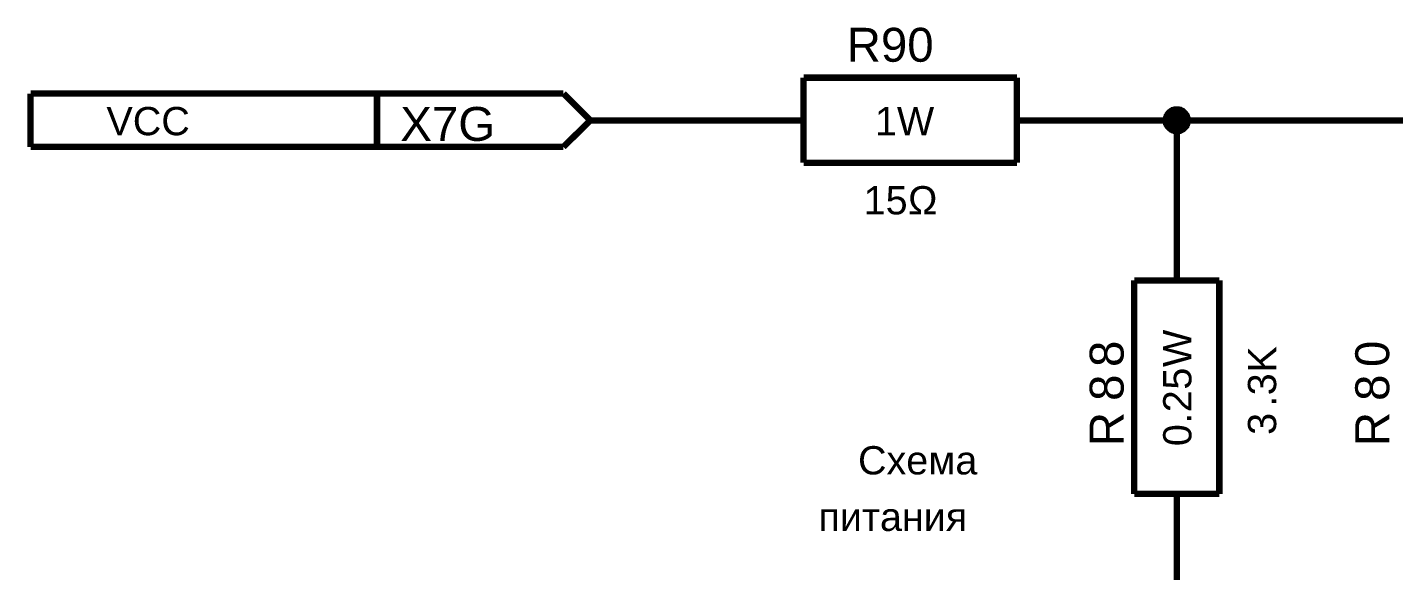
# Model space of a CAD drawing. Header units: millimetres. Extents: x -2024 to 917, y -725 to 13.
# Drawn here: x -2020.3 to -1956.2, y -292.8 to -267.3 of the extents above; entities that cross this region are included whole.
import ezdxf

# ---------------------------------------------------------------- set-up
doc = ezdxf.new("R2010")
doc.units = ezdxf.units.MM
doc.styles.get("Standard").update_dxf_attribs({"font": 'arial.ttf'})

msp = doc.modelspace()

# ---------------------------------------------------------------- linework, layer by layer
at = {"color": 7}
for points, const_width in [([(-1983.878, -269.668), (-1983.878, -273.658)], 0.3), ([(-1983.878, -269.668), (-1973.881, -269.668)], 0.3), ([(-1973.881, -269.668), (-1973.881, -273.658)], 0.3), ([(-1995.133, -270.413), (-2020.108, -270.413)], 0.3), ([(-2020.108, -270.413), (-2020.108, -272.913)], 0.3), ([(-2003.872, -270.413), (-2003.872, -272.913)], 0.3), ([(-1993.875, -271.671), (-1995.133, -270.413)], 0.3), ([(-1966.896, -271.671), (-1966.896, -271.638), (-1966.896, -271.621), (-1966.896, -271.588), (-1966.88, -271.572), (-1966.88, -271.539), (-1966.88, -271.522), (-1966.863, -271.489), (-1966.863, -271.472), (-1966.847, -271.456), (-1966.83, -271.423), (-1966.814, -271.406), (-1966.814, -271.39), (-1966.797, -271.373), (-1966.781, -271.34), (-1966.764, -271.323), (-1966.748, -271.307), (-1966.731, -271.29), (-1966.714, -271.274), (-1966.681, -271.257), (-1966.665, -271.241), (-1966.648, -271.241), (-1966.632, -271.224), (-1966.599, -271.208), (-1966.582, -271.191), (-1966.565, -271.191), (-1966.532, -271.174), (-1966.516, -271.174), (-1966.483, -271.174), (-1966.466, -271.158), (-1966.433, -271.158), (-1966.416, -271.158), (-1966.383, -271.158)], 0.3), ([(-1966.896, -271.671), (-1966.896, -271.638), (-1966.896, -271.621), (-1966.896, -271.588), (-1966.88, -271.572), (-1966.88, -271.539), (-1966.88, -271.522), (-1966.863, -271.489), (-1966.863, -271.472), (-1966.847, -271.456), (-1966.83, -271.423), (-1966.814, -271.406), (-1966.814, -271.39), (-1966.797, -271.373), (-1966.781, -271.34), (-1966.764, -271.323), (-1966.748, -271.307), (-1966.731, -271.29), (-1966.714, -271.274), (-1966.681, -271.257), (-1966.665, -271.241), (-1966.648, -271.241), (-1966.632, -271.224), (-1966.599, -271.208), (-1966.582, -271.191), (-1966.565, -271.191), (-1966.532, -271.174), (-1966.516, -271.174), (-1966.483, -271.174), (-1966.466, -271.158), (-1966.433, -271.158), (-1966.416, -271.158), (-1966.383, -271.158)], 0.3), ([(-1966.896, -271.671), (-1966.896, -271.638), (-1966.896, -271.621), (-1966.896, -271.588), (-1966.88, -271.572), (-1966.88, -271.539), (-1966.88, -271.522), (-1966.863, -271.489), (-1966.863, -271.472), (-1966.847, -271.456), (-1966.83, -271.423), (-1966.814, -271.406), (-1966.814, -271.39), (-1966.797, -271.373), (-1966.781, -271.34), (-1966.764, -271.323), (-1966.748, -271.307), (-1966.731, -271.29), (-1966.714, -271.274), (-1966.681, -271.257), (-1966.665, -271.241), (-1966.648, -271.241), (-1966.632, -271.224), (-1966.599, -271.208), (-1966.582, -271.191), (-1966.565, -271.191), (-1966.532, -271.174), (-1966.516, -271.174), (-1966.483, -271.174), (-1966.466, -271.158), (-1966.433, -271.158), (-1966.416, -271.158), (-1966.383, -271.158)], 0.3), ([(-1966.896, -271.671), (-1966.896, -271.638), (-1966.896, -271.621), (-1966.896, -271.588), (-1966.88, -271.572), (-1966.88, -271.539), (-1966.88, -271.522), (-1966.863, -271.489), (-1966.863, -271.472), (-1966.847, -271.456), (-1966.83, -271.423), (-1966.814, -271.406), (-1966.814, -271.39), (-1966.797, -271.373), (-1966.781, -271.34), (-1966.764, -271.323), (-1966.748, -271.307), (-1966.731, -271.29), (-1966.714, -271.274), (-1966.681, -271.257), (-1966.665, -271.241), (-1966.648, -271.241), (-1966.632, -271.224), (-1966.599, -271.208), (-1966.582, -271.191), (-1966.565, -271.191), (-1966.532, -271.174), (-1966.516, -271.174), (-1966.483, -271.174), (-1966.466, -271.158), (-1966.433, -271.158), (-1966.416, -271.158), (-1966.383, -271.158)], 0.3), ([(-1966.896, -271.671), (-1966.896, -271.638), (-1966.896, -271.621), (-1966.896, -271.588), (-1966.88, -271.572), (-1966.88, -271.539), (-1966.88, -271.522), (-1966.863, -271.489), (-1966.863, -271.472), (-1966.847, -271.456), (-1966.83, -271.423), (-1966.814, -271.406), (-1966.814, -271.39), (-1966.797, -271.373), (-1966.781, -271.34), (-1966.764, -271.323), (-1966.748, -271.307), (-1966.731, -271.29), (-1966.714, -271.274), (-1966.681, -271.257), (-1966.665, -271.241), (-1966.648, -271.241), (-1966.632, -271.224), (-1966.599, -271.208), (-1966.582, -271.191), (-1966.565, -271.191), (-1966.532, -271.174), (-1966.516, -271.174), (-1966.483, -271.174), (-1966.466, -271.158), (-1966.433, -271.158), (-1966.416, -271.158), (-1966.383, -271.158)], 0.0991), ([(-1966.896, -271.671), (-1966.896, -271.638), (-1966.896, -271.621), (-1966.896, -271.588), (-1966.88, -271.572), (-1966.88, -271.539), (-1966.88, -271.522), (-1966.863, -271.489), (-1966.863, -271.472), (-1966.847, -271.456), (-1966.83, -271.423), (-1966.814, -271.406), (-1966.814, -271.39), (-1966.797, -271.373), (-1966.781, -271.34), (-1966.764, -271.323), (-1966.748, -271.307), (-1966.731, -271.29), (-1966.714, -271.274), (-1966.681, -271.257), (-1966.665, -271.241), (-1966.648, -271.241), (-1966.632, -271.224), (-1966.599, -271.208), (-1966.582, -271.191), (-1966.565, -271.191), (-1966.532, -271.174), (-1966.516, -271.174), (-1966.483, -271.174), (-1966.466, -271.158), (-1966.433, -271.158), (-1966.416, -271.158), (-1966.383, -271.158)], 0.0991), ([(-1966.896, -271.671), (-1966.896, -271.638), (-1966.896, -271.621), (-1966.896, -271.588), (-1966.88, -271.572), (-1966.88, -271.539), (-1966.88, -271.522), (-1966.863, -271.489), (-1966.863, -271.472), (-1966.847, -271.456), (-1966.83, -271.423), (-1966.814, -271.406), (-1966.814, -271.39), (-1966.797, -271.373), (-1966.781, -271.34), (-1966.764, -271.323), (-1966.748, -271.307), (-1966.731, -271.29), (-1966.714, -271.274), (-1966.681, -271.257), (-1966.665, -271.241), (-1966.648, -271.241), (-1966.632, -271.224), (-1966.599, -271.208), (-1966.582, -271.191), (-1966.565, -271.191), (-1966.532, -271.174), (-1966.516, -271.174), (-1966.483, -271.174), (-1966.466, -271.158), (-1966.433, -271.158), (-1966.416, -271.158), (-1966.383, -271.158)], 0.0991), ([(-1966.896, -271.671), (-1966.896, -271.638), (-1966.896, -271.621), (-1966.896, -271.588), (-1966.88, -271.572), (-1966.88, -271.539), (-1966.88, -271.522), (-1966.863, -271.489), (-1966.863, -271.472), (-1966.847, -271.456), (-1966.83, -271.423), (-1966.814, -271.406), (-1966.814, -271.39), (-1966.797, -271.373), (-1966.781, -271.34), (-1966.764, -271.323), (-1966.748, -271.307), (-1966.731, -271.29), (-1966.714, -271.274), (-1966.681, -271.257), (-1966.665, -271.241), (-1966.648, -271.241), (-1966.632, -271.224), (-1966.599, -271.208), (-1966.582, -271.191), (-1966.565, -271.191), (-1966.532, -271.174), (-1966.516, -271.174), (-1966.483, -271.174), (-1966.466, -271.158), (-1966.433, -271.158), (-1966.416, -271.158), (-1966.383, -271.158)], 0.0991), ([(-1966.383, -271.158), (-1966.383, -271.158)], 0.3), ([(-1966.383, -271.158), (-1966.367, -271.158), (-1966.334, -271.158), (-1966.317, -271.158), (-1966.284, -271.174), (-1966.268, -271.174), (-1966.234, -271.174), (-1966.218, -271.191), (-1966.201, -271.191), (-1966.168, -271.208), (-1966.152, -271.224), (-1966.135, -271.241), (-1966.102, -271.241), (-1966.085, -271.257), (-1966.069, -271.274), (-1966.052, -271.29), (-1966.036, -271.307), (-1966.019, -271.323), (-1966.003, -271.34), (-1965.986, -271.373), (-1965.97, -271.39), (-1965.953, -271.406), (-1965.953, -271.423), (-1965.936, -271.456), (-1965.92, -271.472), (-1965.92, -271.489), (-1965.903, -271.522), (-1965.903, -271.539), (-1965.903, -271.572), (-1965.887, -271.588), (-1965.887, -271.621), (-1965.887, -271.638), (-1965.887, -271.671)], 0.3), ([(-1966.383, -271.158), (-1966.383, -271.158)], 0.3), ([(-1966.383, -271.158), (-1966.367, -271.158), (-1966.334, -271.158), (-1966.317, -271.158), (-1966.284, -271.174), (-1966.268, -271.174), (-1966.234, -271.174), (-1966.218, -271.191), (-1966.201, -271.191), (-1966.168, -271.208), (-1966.152, -271.224), (-1966.135, -271.241), (-1966.102, -271.241), (-1966.085, -271.257), (-1966.069, -271.274), (-1966.052, -271.29), (-1966.036, -271.307), (-1966.019, -271.323), (-1966.003, -271.34), (-1965.986, -271.373), (-1965.97, -271.39), (-1965.953, -271.406), (-1965.953, -271.423), (-1965.936, -271.456), (-1965.92, -271.472), (-1965.92, -271.489), (-1965.903, -271.522), (-1965.903, -271.539), (-1965.903, -271.572), (-1965.887, -271.588), (-1965.887, -271.621), (-1965.887, -271.638), (-1965.887, -271.671)], 0.3), ([(-1966.383, -271.158), (-1966.383, -271.158)], 0.3), ([(-1966.383, -271.158), (-1966.367, -271.158), (-1966.334, -271.158), (-1966.317, -271.158), (-1966.284, -271.174), (-1966.268, -271.174), (-1966.234, -271.174), (-1966.218, -271.191), (-1966.201, -271.191), (-1966.168, -271.208), (-1966.152, -271.224), (-1966.135, -271.241), (-1966.102, -271.241), (-1966.085, -271.257), (-1966.069, -271.274), (-1966.052, -271.29), (-1966.036, -271.307), (-1966.019, -271.323), (-1966.003, -271.34), (-1965.986, -271.373), (-1965.97, -271.39), (-1965.953, -271.406), (-1965.953, -271.423), (-1965.936, -271.456), (-1965.92, -271.472), (-1965.92, -271.489), (-1965.903, -271.522), (-1965.903, -271.539), (-1965.903, -271.572), (-1965.887, -271.588), (-1965.887, -271.621), (-1965.887, -271.638), (-1965.887, -271.671)], 0.3), ([(-1966.383, -271.158), (-1966.383, -271.158)], 0.3), ([(-1966.383, -271.158), (-1966.367, -271.158), (-1966.334, -271.158), (-1966.317, -271.158), (-1966.284, -271.174), (-1966.268, -271.174), (-1966.234, -271.174), (-1966.218, -271.191), (-1966.201, -271.191), (-1966.168, -271.208), (-1966.152, -271.224), (-1966.135, -271.241), (-1966.102, -271.241), (-1966.085, -271.257), (-1966.069, -271.274), (-1966.052, -271.29), (-1966.036, -271.307), (-1966.019, -271.323), (-1966.003, -271.34), (-1965.986, -271.373), (-1965.97, -271.39), (-1965.953, -271.406), (-1965.953, -271.423), (-1965.936, -271.456), (-1965.92, -271.472), (-1965.92, -271.489), (-1965.903, -271.522), (-1965.903, -271.539), (-1965.903, -271.572), (-1965.887, -271.588), (-1965.887, -271.621), (-1965.887, -271.638), (-1965.887, -271.671)], 0.3), ([(-1966.383, -271.158), (-1966.383, -271.158)], 0.0991), ([(-1966.383, -271.158), (-1966.367, -271.158), (-1966.334, -271.158), (-1966.317, -271.158), (-1966.284, -271.174), (-1966.268, -271.174), (-1966.234, -271.174), (-1966.218, -271.191), (-1966.201, -271.191), (-1966.168, -271.208), (-1966.152, -271.224), (-1966.135, -271.241), (-1966.102, -271.241), (-1966.085, -271.257), (-1966.069, -271.274), (-1966.052, -271.29), (-1966.036, -271.307), (-1966.019, -271.323), (-1966.003, -271.34), (-1965.986, -271.373), (-1965.97, -271.39), (-1965.953, -271.406), (-1965.953, -271.423), (-1965.936, -271.456), (-1965.92, -271.472), (-1965.92, -271.489), (-1965.903, -271.522), (-1965.903, -271.539), (-1965.903, -271.572), (-1965.887, -271.588), (-1965.887, -271.621), (-1965.887, -271.638), (-1965.887, -271.671)], 0.0991), ([(-1966.383, -271.158), (-1966.383, -271.158)], 0.0991), ([(-1966.383, -271.158), (-1966.367, -271.158), (-1966.334, -271.158), (-1966.317, -271.158), (-1966.284, -271.174), (-1966.268, -271.174), (-1966.234, -271.174), (-1966.218, -271.191), (-1966.201, -271.191), (-1966.168, -271.208), (-1966.152, -271.224), (-1966.135, -271.241), (-1966.102, -271.241), (-1966.085, -271.257), (-1966.069, -271.274), (-1966.052, -271.29), (-1966.036, -271.307), (-1966.019, -271.323), (-1966.003, -271.34), (-1965.986, -271.373), (-1965.97, -271.39), (-1965.953, -271.406), (-1965.953, -271.423), (-1965.936, -271.456), (-1965.92, -271.472), (-1965.92, -271.489), (-1965.903, -271.522), (-1965.903, -271.539), (-1965.903, -271.572), (-1965.887, -271.588), (-1965.887, -271.621), (-1965.887, -271.638), (-1965.887, -271.671)], 0.0991), ([(-1966.383, -271.158), (-1966.383, -271.158)], 0.0991), ([(-1966.383, -271.158), (-1966.367, -271.158), (-1966.334, -271.158), (-1966.317, -271.158), (-1966.284, -271.174), (-1966.268, -271.174), (-1966.234, -271.174), (-1966.218, -271.191), (-1966.201, -271.191), (-1966.168, -271.208), (-1966.152, -271.224), (-1966.135, -271.241), (-1966.102, -271.241), (-1966.085, -271.257), (-1966.069, -271.274), (-1966.052, -271.29), (-1966.036, -271.307), (-1966.019, -271.323), (-1966.003, -271.34), (-1965.986, -271.373), (-1965.97, -271.39), (-1965.953, -271.406), (-1965.953, -271.423), (-1965.936, -271.456), (-1965.92, -271.472), (-1965.92, -271.489), (-1965.903, -271.522), (-1965.903, -271.539), (-1965.903, -271.572), (-1965.887, -271.588), (-1965.887, -271.621), (-1965.887, -271.638), (-1965.887, -271.671)], 0.0991), ([(-1966.383, -271.158), (-1966.383, -271.158)], 0.0991), ([(-1966.383, -271.158), (-1966.367, -271.158), (-1966.334, -271.158), (-1966.317, -271.158), (-1966.284, -271.174), (-1966.268, -271.174), (-1966.234, -271.174), (-1966.218, -271.191), (-1966.201, -271.191), (-1966.168, -271.208), (-1966.152, -271.224), (-1966.135, -271.241), (-1966.102, -271.241), (-1966.085, -271.257), (-1966.069, -271.274), (-1966.052, -271.29), (-1966.036, -271.307), (-1966.019, -271.323), (-1966.003, -271.34), (-1965.986, -271.373), (-1965.97, -271.39), (-1965.953, -271.406), (-1965.953, -271.423), (-1965.936, -271.456), (-1965.92, -271.472), (-1965.92, -271.489), (-1965.903, -271.522), (-1965.903, -271.539), (-1965.903, -271.572), (-1965.887, -271.588), (-1965.887, -271.621), (-1965.887, -271.638), (-1965.887, -271.671)], 0.0991), ([(-1995.133, -272.913), (-1993.875, -271.671)], 0.3), ([(-1993.875, -271.671), (-1991.375, -271.671)], 0.3), ([(-1991.375, -271.671), (-1986.377, -271.671)], 0.3), ([(-1983.878, -271.671), (-1986.377, -271.671)], 0.3), ([(-1973.881, -271.671), (-1971.382, -271.671)], 0.3), ([(-1971.382, -271.671), (-1966.383, -271.671)], 0.3), ([(-1966.383, -272.168), (-1966.416, -272.168), (-1966.433, -272.168), (-1966.466, -272.168), (-1966.483, -272.151), (-1966.516, -272.151), (-1966.532, -272.151), (-1966.565, -272.135), (-1966.582, -272.135), (-1966.599, -272.118), (-1966.632, -272.102), (-1966.648, -272.102), (-1966.665, -272.085), (-1966.681, -272.069), (-1966.714, -272.052), (-1966.731, -272.035), (-1966.748, -272.019), (-1966.764, -272.002), (-1966.781, -271.986), (-1966.797, -271.969), (-1966.814, -271.953), (-1966.814, -271.936), (-1966.83, -271.903), (-1966.847, -271.886), (-1966.863, -271.87), (-1966.863, -271.837), (-1966.88, -271.82), (-1966.88, -271.804), (-1966.88, -271.771), (-1966.896, -271.754), (-1966.896, -271.721), (-1966.896, -271.704), (-1966.896, -271.671)], 0.3), ([(-1966.896, -271.671), (-1966.896, -271.671)], 0.3), ([(-1966.383, -272.168), (-1966.416, -272.168), (-1966.433, -272.168), (-1966.466, -272.168), (-1966.483, -272.151), (-1966.516, -272.151), (-1966.532, -272.151), (-1966.565, -272.135), (-1966.582, -272.135), (-1966.599, -272.118), (-1966.632, -272.102), (-1966.648, -272.102), (-1966.665, -272.085), (-1966.681, -272.069), (-1966.714, -272.052), (-1966.731, -272.035), (-1966.748, -272.019), (-1966.764, -272.002), (-1966.781, -271.986), (-1966.797, -271.969), (-1966.814, -271.953), (-1966.814, -271.936), (-1966.83, -271.903), (-1966.847, -271.886), (-1966.863, -271.87), (-1966.863, -271.837), (-1966.88, -271.82), (-1966.88, -271.804), (-1966.88, -271.771), (-1966.896, -271.754), (-1966.896, -271.721), (-1966.896, -271.704), (-1966.896, -271.671)], 0.3), ([(-1966.896, -271.671), (-1966.896, -271.671)], 0.3), ([(-1966.383, -272.168), (-1966.416, -272.168), (-1966.433, -272.168), (-1966.466, -272.168), (-1966.483, -272.151), (-1966.516, -272.151), (-1966.532, -272.151), (-1966.565, -272.135), (-1966.582, -272.135), (-1966.599, -272.118), (-1966.632, -272.102), (-1966.648, -272.102), (-1966.665, -272.085), (-1966.681, -272.069), (-1966.714, -272.052), (-1966.731, -272.035), (-1966.748, -272.019), (-1966.764, -272.002), (-1966.781, -271.986), (-1966.797, -271.969), (-1966.814, -271.953), (-1966.814, -271.936), (-1966.83, -271.903), (-1966.847, -271.886), (-1966.863, -271.87), (-1966.863, -271.837), (-1966.88, -271.82), (-1966.88, -271.804), (-1966.88, -271.771), (-1966.896, -271.754), (-1966.896, -271.721), (-1966.896, -271.704), (-1966.896, -271.671)], 0.3), ([(-1966.896, -271.671), (-1966.896, -271.671)], 0.3), ([(-1966.383, -272.168), (-1966.416, -272.168), (-1966.433, -272.168), (-1966.466, -272.168), (-1966.483, -272.151), (-1966.516, -272.151), (-1966.532, -272.151), (-1966.565, -272.135), (-1966.582, -272.135), (-1966.599, -272.118), (-1966.632, -272.102), (-1966.648, -272.102), (-1966.665, -272.085), (-1966.681, -272.069), (-1966.714, -272.052), (-1966.731, -272.035), (-1966.748, -272.019), (-1966.764, -272.002), (-1966.781, -271.986), (-1966.797, -271.969), (-1966.814, -271.953), (-1966.814, -271.936), (-1966.83, -271.903), (-1966.847, -271.886), (-1966.863, -271.87), (-1966.863, -271.837), (-1966.88, -271.82), (-1966.88, -271.804), (-1966.88, -271.771), (-1966.896, -271.754), (-1966.896, -271.721), (-1966.896, -271.704), (-1966.896, -271.671)], 0.3), ([(-1966.896, -271.671), (-1966.896, -271.671)], 0.3), ([(-1966.383, -272.168), (-1966.416, -272.168), (-1966.433, -272.168), (-1966.466, -272.168), (-1966.483, -272.151), (-1966.516, -272.151), (-1966.532, -272.151), (-1966.565, -272.135), (-1966.582, -272.135), (-1966.599, -272.118), (-1966.632, -272.102), (-1966.648, -272.102), (-1966.665, -272.085), (-1966.681, -272.069), (-1966.714, -272.052), (-1966.731, -272.035), (-1966.748, -272.019), (-1966.764, -272.002), (-1966.781, -271.986), (-1966.797, -271.969), (-1966.814, -271.953), (-1966.814, -271.936), (-1966.83, -271.903), (-1966.847, -271.886), (-1966.863, -271.87), (-1966.863, -271.837), (-1966.88, -271.82), (-1966.88, -271.804), (-1966.88, -271.771), (-1966.896, -271.754), (-1966.896, -271.721), (-1966.896, -271.704), (-1966.896, -271.671)], 0.0991), ([(-1966.896, -271.671), (-1966.896, -271.671)], 0.0991), ([(-1966.383, -272.168), (-1966.416, -272.168), (-1966.433, -272.168), (-1966.466, -272.168), (-1966.483, -272.151), (-1966.516, -272.151), (-1966.532, -272.151), (-1966.565, -272.135), (-1966.582, -272.135), (-1966.599, -272.118), (-1966.632, -272.102), (-1966.648, -272.102), (-1966.665, -272.085), (-1966.681, -272.069), (-1966.714, -272.052), (-1966.731, -272.035), (-1966.748, -272.019), (-1966.764, -272.002), (-1966.781, -271.986), (-1966.797, -271.969), (-1966.814, -271.953), (-1966.814, -271.936), (-1966.83, -271.903), (-1966.847, -271.886), (-1966.863, -271.87), (-1966.863, -271.837), (-1966.88, -271.82), (-1966.88, -271.804), (-1966.88, -271.771), (-1966.896, -271.754), (-1966.896, -271.721), (-1966.896, -271.704), (-1966.896, -271.671)], 0.0991), ([(-1966.896, -271.671), (-1966.896, -271.671)], 0.0991), ([(-1966.383, -272.168), (-1966.416, -272.168), (-1966.433, -272.168), (-1966.466, -272.168), (-1966.483, -272.151), (-1966.516, -272.151), (-1966.532, -272.151), (-1966.565, -272.135), (-1966.582, -272.135), (-1966.599, -272.118), (-1966.632, -272.102), (-1966.648, -272.102), (-1966.665, -272.085), (-1966.681, -272.069), (-1966.714, -272.052), (-1966.731, -272.035), (-1966.748, -272.019), (-1966.764, -272.002), (-1966.781, -271.986), (-1966.797, -271.969), (-1966.814, -271.953), (-1966.814, -271.936), (-1966.83, -271.903), (-1966.847, -271.886), (-1966.863, -271.87), (-1966.863, -271.837), (-1966.88, -271.82), (-1966.88, -271.804), (-1966.88, -271.771), (-1966.896, -271.754), (-1966.896, -271.721), (-1966.896, -271.704), (-1966.896, -271.671)], 0.0991), ([(-1966.896, -271.671), (-1966.896, -271.671)], 0.0991), ([(-1966.383, -272.168), (-1966.416, -272.168), (-1966.433, -272.168), (-1966.466, -272.168), (-1966.483, -272.151), (-1966.516, -272.151), (-1966.532, -272.151), (-1966.565, -272.135), (-1966.582, -272.135), (-1966.599, -272.118), (-1966.632, -272.102), (-1966.648, -272.102), (-1966.665, -272.085), (-1966.681, -272.069), (-1966.714, -272.052), (-1966.731, -272.035), (-1966.748, -272.019), (-1966.764, -272.002), (-1966.781, -271.986), (-1966.797, -271.969), (-1966.814, -271.953), (-1966.814, -271.936), (-1966.83, -271.903), (-1966.847, -271.886), (-1966.863, -271.87), (-1966.863, -271.837), (-1966.88, -271.82), (-1966.88, -271.804), (-1966.88, -271.771), (-1966.896, -271.754), (-1966.896, -271.721), (-1966.896, -271.704), (-1966.896, -271.671)], 0.0991), ([(-1966.896, -271.671), (-1966.896, -271.671)], 0.0991), ([(-1966.383, -276.672), (-1966.383, -271.671), (-1953.904, -271.671), (-1858.934, -271.671), (-1853.952, -271.671)], 0.3), ([(-1965.887, -271.671), (-1965.887, -271.704), (-1965.887, -271.721), (-1965.887, -271.754), (-1965.903, -271.771), (-1965.903, -271.804), (-1965.903, -271.82), (-1965.92, -271.837), (-1965.92, -271.87), (-1965.936, -271.886), (-1965.953, -271.903), (-1965.953, -271.936), (-1965.97, -271.953), (-1965.986, -271.969), (-1966.003, -271.986), (-1966.019, -272.002), (-1966.036, -272.019), (-1966.052, -272.035), (-1966.069, -272.052), (-1966.085, -272.069), (-1966.102, -272.085), (-1966.135, -272.102), (-1966.152, -272.102), (-1966.168, -272.118), (-1966.201, -272.135), (-1966.218, -272.135), (-1966.234, -272.151), (-1966.268, -272.151), (-1966.284, -272.151), (-1966.317, -272.168), (-1966.334, -272.168), (-1966.367, -272.168), (-1966.383, -272.168)], 0.3), ([(-1965.887, -271.671), (-1965.887, -271.704), (-1965.887, -271.721), (-1965.887, -271.754), (-1965.903, -271.771), (-1965.903, -271.804), (-1965.903, -271.82), (-1965.92, -271.837), (-1965.92, -271.87), (-1965.936, -271.886), (-1965.953, -271.903), (-1965.953, -271.936), (-1965.97, -271.953), (-1965.986, -271.969), (-1966.003, -271.986), (-1966.019, -272.002), (-1966.036, -272.019), (-1966.052, -272.035), (-1966.069, -272.052), (-1966.085, -272.069), (-1966.102, -272.085), (-1966.135, -272.102), (-1966.152, -272.102), (-1966.168, -272.118), (-1966.201, -272.135), (-1966.218, -272.135), (-1966.234, -272.151), (-1966.268, -272.151), (-1966.284, -272.151), (-1966.317, -272.168), (-1966.334, -272.168), (-1966.367, -272.168), (-1966.383, -272.168)], 0.3), ([(-1965.887, -271.671), (-1965.887, -271.704), (-1965.887, -271.721), (-1965.887, -271.754), (-1965.903, -271.771), (-1965.903, -271.804), (-1965.903, -271.82), (-1965.92, -271.837), (-1965.92, -271.87), (-1965.936, -271.886), (-1965.953, -271.903), (-1965.953, -271.936), (-1965.97, -271.953), (-1965.986, -271.969), (-1966.003, -271.986), (-1966.019, -272.002), (-1966.036, -272.019), (-1966.052, -272.035), (-1966.069, -272.052), (-1966.085, -272.069), (-1966.102, -272.085), (-1966.135, -272.102), (-1966.152, -272.102), (-1966.168, -272.118), (-1966.201, -272.135), (-1966.218, -272.135), (-1966.234, -272.151), (-1966.268, -272.151), (-1966.284, -272.151), (-1966.317, -272.168), (-1966.334, -272.168), (-1966.367, -272.168), (-1966.383, -272.168)], 0.3), ([(-1965.887, -271.671), (-1965.887, -271.704), (-1965.887, -271.721), (-1965.887, -271.754), (-1965.903, -271.771), (-1965.903, -271.804), (-1965.903, -271.82), (-1965.92, -271.837), (-1965.92, -271.87), (-1965.936, -271.886), (-1965.953, -271.903), (-1965.953, -271.936), (-1965.97, -271.953), (-1965.986, -271.969), (-1966.003, -271.986), (-1966.019, -272.002), (-1966.036, -272.019), (-1966.052, -272.035), (-1966.069, -272.052), (-1966.085, -272.069), (-1966.102, -272.085), (-1966.135, -272.102), (-1966.152, -272.102), (-1966.168, -272.118), (-1966.201, -272.135), (-1966.218, -272.135), (-1966.234, -272.151), (-1966.268, -272.151), (-1966.284, -272.151), (-1966.317, -272.168), (-1966.334, -272.168), (-1966.367, -272.168), (-1966.383, -272.168)], 0.3), ([(-1965.887, -271.671), (-1965.887, -271.704), (-1965.887, -271.721), (-1965.887, -271.754), (-1965.903, -271.771), (-1965.903, -271.804), (-1965.903, -271.82), (-1965.92, -271.837), (-1965.92, -271.87), (-1965.936, -271.886), (-1965.953, -271.903), (-1965.953, -271.936), (-1965.97, -271.953), (-1965.986, -271.969), (-1966.003, -271.986), (-1966.019, -272.002), (-1966.036, -272.019), (-1966.052, -272.035), (-1966.069, -272.052), (-1966.085, -272.069), (-1966.102, -272.085), (-1966.135, -272.102), (-1966.152, -272.102), (-1966.168, -272.118), (-1966.201, -272.135), (-1966.218, -272.135), (-1966.234, -272.151), (-1966.268, -272.151), (-1966.284, -272.151), (-1966.317, -272.168), (-1966.334, -272.168), (-1966.367, -272.168), (-1966.383, -272.168)], 0.0991), ([(-1965.887, -271.671), (-1965.887, -271.704), (-1965.887, -271.721), (-1965.887, -271.754), (-1965.903, -271.771), (-1965.903, -271.804), (-1965.903, -271.82), (-1965.92, -271.837), (-1965.92, -271.87), (-1965.936, -271.886), (-1965.953, -271.903), (-1965.953, -271.936), (-1965.97, -271.953), (-1965.986, -271.969), (-1966.003, -271.986), (-1966.019, -272.002), (-1966.036, -272.019), (-1966.052, -272.035), (-1966.069, -272.052), (-1966.085, -272.069), (-1966.102, -272.085), (-1966.135, -272.102), (-1966.152, -272.102), (-1966.168, -272.118), (-1966.201, -272.135), (-1966.218, -272.135), (-1966.234, -272.151), (-1966.268, -272.151), (-1966.284, -272.151), (-1966.317, -272.168), (-1966.334, -272.168), (-1966.367, -272.168), (-1966.383, -272.168)], 0.0991), ([(-1965.887, -271.671), (-1965.887, -271.704), (-1965.887, -271.721), (-1965.887, -271.754), (-1965.903, -271.771), (-1965.903, -271.804), (-1965.903, -271.82), (-1965.92, -271.837), (-1965.92, -271.87), (-1965.936, -271.886), (-1965.953, -271.903), (-1965.953, -271.936), (-1965.97, -271.953), (-1965.986, -271.969), (-1966.003, -271.986), (-1966.019, -272.002), (-1966.036, -272.019), (-1966.052, -272.035), (-1966.069, -272.052), (-1966.085, -272.069), (-1966.102, -272.085), (-1966.135, -272.102), (-1966.152, -272.102), (-1966.168, -272.118), (-1966.201, -272.135), (-1966.218, -272.135), (-1966.234, -272.151), (-1966.268, -272.151), (-1966.284, -272.151), (-1966.317, -272.168), (-1966.334, -272.168), (-1966.367, -272.168), (-1966.383, -272.168)], 0.0991), ([(-1965.887, -271.671), (-1965.887, -271.704), (-1965.887, -271.721), (-1965.887, -271.754), (-1965.903, -271.771), (-1965.903, -271.804), (-1965.903, -271.82), (-1965.92, -271.837), (-1965.92, -271.87), (-1965.936, -271.886), (-1965.953, -271.903), (-1965.953, -271.936), (-1965.97, -271.953), (-1965.986, -271.969), (-1966.003, -271.986), (-1966.019, -272.002), (-1966.036, -272.019), (-1966.052, -272.035), (-1966.069, -272.052), (-1966.085, -272.069), (-1966.102, -272.085), (-1966.135, -272.102), (-1966.152, -272.102), (-1966.168, -272.118), (-1966.201, -272.135), (-1966.218, -272.135), (-1966.234, -272.151), (-1966.268, -272.151), (-1966.284, -272.151), (-1966.317, -272.168), (-1966.334, -272.168), (-1966.367, -272.168), (-1966.383, -272.168)], 0.0991), ([(-1965.887, -271.671), (-1965.887, -271.671), (-1965.887, -271.671), (-1965.887, -271.671), (-1965.887, -271.671), (-1965.887, -271.671), (-1965.887, -271.671), (-1965.887, -271.671), (-1965.887, -271.671), (-1965.887, -271.671), (-1965.887, -271.671), (-1965.887, -271.671), (-1965.887, -271.671), (-1965.887, -271.671), (-1965.887, -271.671), (-1965.887, -271.671), (-1965.887, -271.671), (-1965.887, -271.671), (-1965.887, -271.671), (-1965.887, -271.671), (-1965.887, -271.671), (-1965.887, -271.671), (-1965.887, -271.671), (-1965.887, -271.671), (-1965.887, -271.671), (-1965.887, -271.671), (-1965.887, -271.671), (-1965.887, -271.671), (-1965.887, -271.671), (-1965.887, -271.671), (-1965.887, -271.671), (-1965.887, -271.671), (-1965.887, -271.671)], 0.3), ([(-1965.887, -271.671), (-1965.887, -271.671)], 0.3), ([(-1965.887, -271.671), (-1965.887, -271.671), (-1965.887, -271.671), (-1965.887, -271.671), (-1965.887, -271.671), (-1965.887, -271.671), (-1965.887, -271.671), (-1965.887, -271.671), (-1965.887, -271.671), (-1965.887, -271.671), (-1965.887, -271.671), (-1965.887, -271.671), (-1965.887, -271.671), (-1965.887, -271.671), (-1965.887, -271.671), (-1965.887, -271.671), (-1965.887, -271.671), (-1965.887, -271.671), (-1965.887, -271.671), (-1965.887, -271.671), (-1965.887, -271.671), (-1965.887, -271.671), (-1965.887, -271.671), (-1965.887, -271.671), (-1965.887, -271.671), (-1965.887, -271.671), (-1965.887, -271.671), (-1965.887, -271.671), (-1965.887, -271.671), (-1965.887, -271.671), (-1965.887, -271.671), (-1965.887, -271.671), (-1965.887, -271.671)], 0.3), ([(-1965.887, -271.671), (-1965.887, -271.671)], 0.3), ([(-1965.887, -271.671), (-1965.887, -271.671), (-1965.887, -271.671), (-1965.887, -271.671), (-1965.887, -271.671), (-1965.887, -271.671), (-1965.887, -271.671), (-1965.887, -271.671), (-1965.887, -271.671), (-1965.887, -271.671), (-1965.887, -271.671), (-1965.887, -271.671), (-1965.887, -271.671), (-1965.887, -271.671), (-1965.887, -271.671), (-1965.887, -271.671), (-1965.887, -271.671), (-1965.887, -271.671), (-1965.887, -271.671), (-1965.887, -271.671), (-1965.887, -271.671), (-1965.887, -271.671), (-1965.887, -271.671), (-1965.887, -271.671), (-1965.887, -271.671), (-1965.887, -271.671), (-1965.887, -271.671), (-1965.887, -271.671), (-1965.887, -271.671), (-1965.887, -271.671), (-1965.887, -271.671), (-1965.887, -271.671), (-1965.887, -271.671)], 0.3), ([(-1965.887, -271.671), (-1965.887, -271.671)], 0.3), ([(-1965.887, -271.671), (-1965.887, -271.671), (-1965.887, -271.671), (-1965.887, -271.671), (-1965.887, -271.671), (-1965.887, -271.671), (-1965.887, -271.671), (-1965.887, -271.671), (-1965.887, -271.671), (-1965.887, -271.671), (-1965.887, -271.671), (-1965.887, -271.671), (-1965.887, -271.671), (-1965.887, -271.671), (-1965.887, -271.671), (-1965.887, -271.671), (-1965.887, -271.671), (-1965.887, -271.671), (-1965.887, -271.671), (-1965.887, -271.671), (-1965.887, -271.671), (-1965.887, -271.671), (-1965.887, -271.671), (-1965.887, -271.671), (-1965.887, -271.671), (-1965.887, -271.671), (-1965.887, -271.671), (-1965.887, -271.671), (-1965.887, -271.671), (-1965.887, -271.671), (-1965.887, -271.671), (-1965.887, -271.671), (-1965.887, -271.671)], 0.3), ([(-1965.887, -271.671), (-1965.887, -271.671)], 0.3), ([(-1965.887, -271.671), (-1965.887, -271.671), (-1965.887, -271.671), (-1965.887, -271.671), (-1965.887, -271.671), (-1965.887, -271.671), (-1965.887, -271.671), (-1965.887, -271.671), (-1965.887, -271.671), (-1965.887, -271.671), (-1965.887, -271.671), (-1965.887, -271.671), (-1965.887, -271.671), (-1965.887, -271.671), (-1965.887, -271.671), (-1965.887, -271.671), (-1965.887, -271.671), (-1965.887, -271.671), (-1965.887, -271.671), (-1965.887, -271.671), (-1965.887, -271.671), (-1965.887, -271.671), (-1965.887, -271.671), (-1965.887, -271.671), (-1965.887, -271.671), (-1965.887, -271.671), (-1965.887, -271.671), (-1965.887, -271.671), (-1965.887, -271.671), (-1965.887, -271.671), (-1965.887, -271.671), (-1965.887, -271.671), (-1965.887, -271.671)], 0.0991), ([(-1965.887, -271.671), (-1965.887, -271.671)], 0.0991), ([(-1965.887, -271.671), (-1965.887, -271.671), (-1965.887, -271.671), (-1965.887, -271.671), (-1965.887, -271.671), (-1965.887, -271.671), (-1965.887, -271.671), (-1965.887, -271.671), (-1965.887, -271.671), (-1965.887, -271.671), (-1965.887, -271.671), (-1965.887, -271.671), (-1965.887, -271.671), (-1965.887, -271.671), (-1965.887, -271.671), (-1965.887, -271.671), (-1965.887, -271.671), (-1965.887, -271.671), (-1965.887, -271.671), (-1965.887, -271.671), (-1965.887, -271.671), (-1965.887, -271.671), (-1965.887, -271.671), (-1965.887, -271.671), (-1965.887, -271.671), (-1965.887, -271.671), (-1965.887, -271.671), (-1965.887, -271.671), (-1965.887, -271.671), (-1965.887, -271.671), (-1965.887, -271.671), (-1965.887, -271.671), (-1965.887, -271.671)], 0.0991), ([(-1965.887, -271.671), (-1965.887, -271.671)], 0.0991), ([(-1965.887, -271.671), (-1965.887, -271.671), (-1965.887, -271.671), (-1965.887, -271.671), (-1965.887, -271.671), (-1965.887, -271.671), (-1965.887, -271.671), (-1965.887, -271.671), (-1965.887, -271.671), (-1965.887, -271.671), (-1965.887, -271.671), (-1965.887, -271.671), (-1965.887, -271.671), (-1965.887, -271.671), (-1965.887, -271.671), (-1965.887, -271.671), (-1965.887, -271.671), (-1965.887, -271.671), (-1965.887, -271.671), (-1965.887, -271.671), (-1965.887, -271.671), (-1965.887, -271.671), (-1965.887, -271.671), (-1965.887, -271.671), (-1965.887, -271.671), (-1965.887, -271.671), (-1965.887, -271.671), (-1965.887, -271.671), (-1965.887, -271.671), (-1965.887, -271.671), (-1965.887, -271.671), (-1965.887, -271.671), (-1965.887, -271.671)], 0.0991), ([(-1965.887, -271.671), (-1965.887, -271.671)], 0.0991), ([(-1965.887, -271.671), (-1965.887, -271.671), (-1965.887, -271.671), (-1965.887, -271.671), (-1965.887, -271.671), (-1965.887, -271.671), (-1965.887, -271.671), (-1965.887, -271.671), (-1965.887, -271.671), (-1965.887, -271.671), (-1965.887, -271.671), (-1965.887, -271.671), (-1965.887, -271.671), (-1965.887, -271.671), (-1965.887, -271.671), (-1965.887, -271.671), (-1965.887, -271.671), (-1965.887, -271.671), (-1965.887, -271.671), (-1965.887, -271.671), (-1965.887, -271.671), (-1965.887, -271.671), (-1965.887, -271.671), (-1965.887, -271.671), (-1965.887, -271.671), (-1965.887, -271.671), (-1965.887, -271.671), (-1965.887, -271.671), (-1965.887, -271.671), (-1965.887, -271.671), (-1965.887, -271.671), (-1965.887, -271.671), (-1965.887, -271.671)], 0.0991), ([(-1965.887, -271.671), (-1965.887, -271.671)], 0.0991), ([(-2020.108, -272.913), (-1995.133, -272.913)], 0.3), ([(-1983.878, -273.658), (-1973.881, -273.658)], 0.3), ([(-1966.383, -279.172), (-1966.383, -276.672)], 0.3), ([(-1968.386, -279.172), (-1964.397, -279.172)], 0.3), ([(-1968.386, -289.174), (-1968.386, -279.172)], 0.3), ([(-1964.397, -289.174), (-1964.397, -279.172)], 0.3), ([(-1968.386, -289.174), (-1964.397, -289.174)], 0.3), ([(-1966.383, -289.174), (-1966.383, -291.674)], 0.3), ([(-1966.383, -291.674), (-1966.383, -296.659), (-1966.383, -301.659)], 0.3)]:
    msp.add_lwpolyline(points, dxfattribs=dict(at, const_width=const_width))
at = {"color": 7, "const_width": 0.508}
msp.add_lwpolyline([(-1966.706, -271.658, 1), (-1966.198, -271.658, 1)], format="xyb", close=True, dxfattribs=at)

# ---------------------------------------------------------------- texts
at = {"color": 7}
for s, height, p in [('R90', 1.5897, (-1981.859, -268.922)), ('VCC', 1.3247, (-2016.55, -272.367)), ('X7G', 1.5897, (-2002.779, -272.632)), ('1W', 1.3247, (-1980.535, -272.367)), ('15Ω', 1.3247, (-1981.064, -276.076)), ('Схема ', 1.3247, (-1981.329, -288.263)), ('питания ', 1.3247, (-1983.183, -290.913))]:
    msp.add_text(s, height=height, dxfattribs=at).set_placement(p)
for s, height, p in [('W', 1.325, (-1965.705, -283.229)), ('8', 1.59, (-1968.883, -283.229)), ('K', 1.325, (-1961.733, -283.494)), ('0', 1.59, (-1956.436, -283.229)), ('5', 1.325, (-1965.705, -284.289)), ('3', 1.325, (-1961.733, -284.554)), ('8', 1.59, (-1968.883, -284.819)), ('8', 1.59, (-1956.436, -284.819)), ('2', 1.325, (-1965.705, -285.349)), ('.', 1.325, (-1961.733, -285.084)), ('R', 1.59, (-1968.883, -286.938)), ('.', 1.325, (-1965.705, -285.879)), ('3', 1.325, (-1961.733, -286.409)), ('R', 1.59, (-1956.436, -286.938)), ('0', 1.325, (-1965.705, -286.938))]:
    msp.add_text(s, height=height, rotation=90, dxfattribs=at).set_placement(p)

doc.saveas('drawing.dxf')
